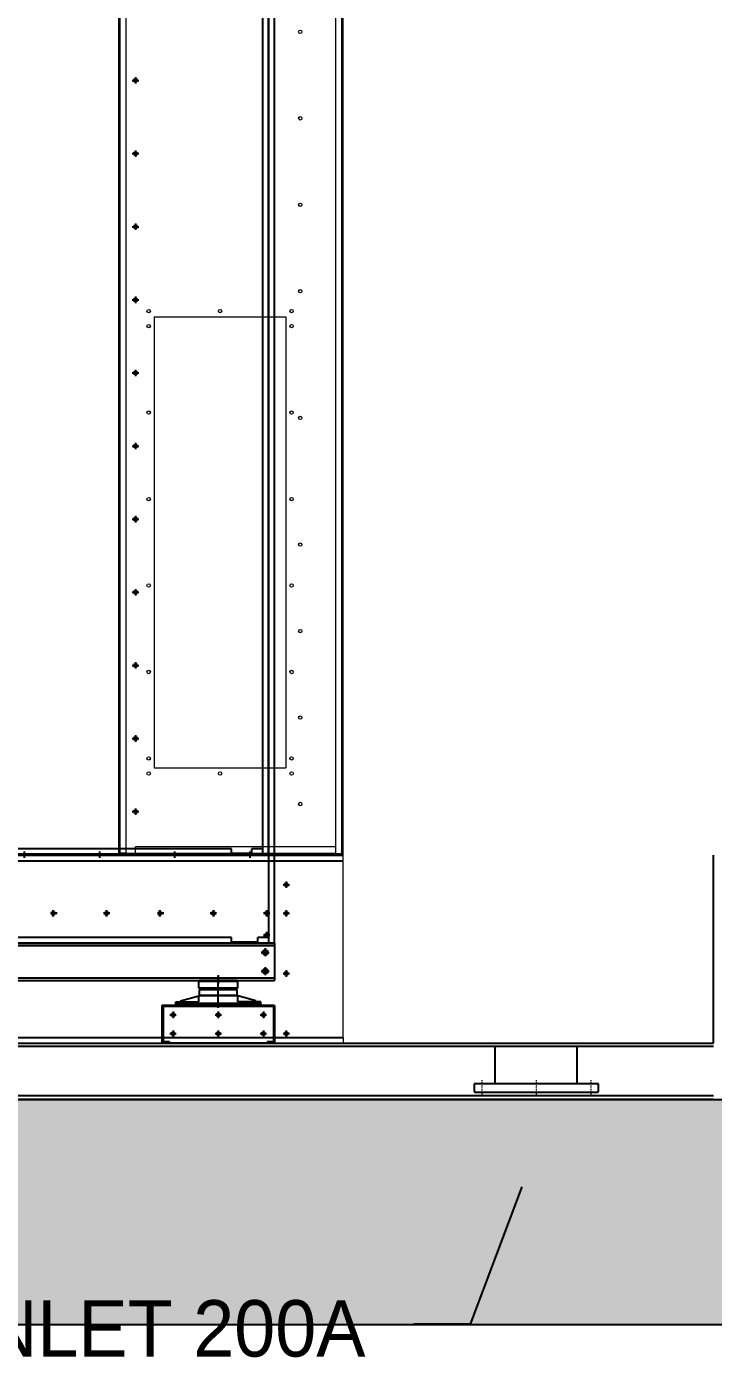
# Model space of a CAD drawing. Header units: millimetres. Extents: x 2773 to 32180, y 2797 to 23592.
# Drawn here: x 14645 to 16472, y 8700 to 12240 of the extents above; entities that cross this region are included whole.
import ezdxf
from ezdxf import colors
from ezdxf.entities.mleader import LeaderData, LeaderLine
from ezdxf.enums import TextEntityAlignment as Align
from ezdxf.math import Vec2, Vec3

# ---------------------------------------------------------------- set-up
doc = ezdxf.new("R2010")
doc.units = ezdxf.units.MM
doc.linetypes.add('CENTER', pattern=[2, 1.25, -0.25, 0.25, -0.25])
doc.linetypes.add('DGN Style 4', pattern=[4.8, 2.4, -1.2, 0, -1.2])
for name, color, linetype in [('center', 1, 'CENTER'), ('SSL', 7, 'Continuous'), ('냉각탑_dim', 1, 'Continuous'), ('냉각탑_text', 3, 'Continuous'), ('냉각탑_찬넬방진', 1, 'Continuous')]:
    doc.layers.add(name, color=color, linetype=linetype)
doc.layers.add('L(c)', color=1, linetype='DGN Style 4', lineweight=5)
doc.styles.get("Standard").update_dxf_attribs({"font": 'arial.ttf'})
doc.styles.add('돋움', font='Dotum.ttf')

# ---------------------------------------------------------------- blocks, each defined once
blk = doc.blocks.new('A$C00E132E5')
for p, q in [((61, 52.6), (61, 71.1)), ((62.5, 72.6), (163.5, 72.6)), ((165, 52.6), (165, 71.1)), ((61, 70.6), (165, 70.6)), ((61, 52.6), (165, 52.6)), ((63, 33.6), (63, 47.6)), ((63.5, 48.1), (162.5, 48.1)), ((77, 48.1), (77, 52.6)), ((97, 48.1), (97, 52.6)), ((129, 48.1), (129, 52.6)), ((149, 48.1), (149, 52.6)), ((163, 33.6), (163, 47.6)), ((0, 16.6), (61, 16.6)), ((0, 6.6), (0, 16.6)), ((0, 11.6), (226, 11.6)), ((0, 6.6), (226, 6.6)), ((13, 18.6), (61, 32.1)), ((13, 18.6), (13, 6.6)), ((61, 32.1), (165, 32.1)), ((61, 16.6), (61, 32.1)), ((63.5, 33.1), (162.5, 33.1)), ((77, 32.1), (77, 33.1)), ((97, 32.1), (97, 33.1)), ((129, 32.1), (129, 33.1)), ((149, 32.1), (149, 33.1)), ((165, 16.6), (165, 32.1)), ((213, 18.6), (165, 32.1)), ((226, 16.6), (165, 16.6)), ((213, 18.6), (213, 6.6)), ((226, 6.6), (226, 16.6))]:
    blk.add_line(p, q)
for centre, radius, start, end in [((62.5, 71.1), 1.5, 90, 180), ((163.5, 71.1), 1.5, 0, 90), ((63.5, 47.6), 0.5, 90, 180), ((162.5, 47.6), 0.5, 0, 90), ((63.5, 33.6), 0.5, 180, 270), ((162.5, 33.6), 0.5, 270, 0)]:
    blk.add_arc(centre, radius, start, end)
at = {"layer": 'center'}
blk.add_line((113, 0), (113, 83.7), dxfattribs=at)
blk = doc.blocks.new('A$C6D98368F')
for p, q in [((0, 266), (2118, 266)), ((0, 266), (0, 166)), ((0, 266), (0, 166)), ((0, 259), (2118, 259)), ((0, 259), (2118, 259)), ((2118, 266), (2118, 166)), ((2118, 266), (2118, 166)), ((0, 173), (2118, 173)), ((0, 173), (2118, 173)), ((0, 166), (2118, 166)), ((0, 166), (2118, 166)), ((0, 100), (0, 0)), ((300, 100), (0, 100)), ((3.2, 96.8), (3.2, 3.2)), ((296.8, 96.8), (3.2, 96.8)), ((296.8, 96.8), (296.8, 3.2)), ((300, 100), (300, 0)), ((909, 100), (909, 0)), ((1209, 100), (909, 100)), ((912.2, 96.8), (912.2, 3.2)), ((1205.8, 96.8), (912.2, 96.8)), ((1205.8, 96.8), (1205.8, 3.2)), ((1209, 100), (1209, 0)), ((1818, 100), (1818, 0)), ((2118, 100), (1818, 100)), ((1821.2, 96.8), (1821.2, 3.2)), ((2114.8, 96.8), (1821.2, 96.8)), ((2114.8, 96.8), (2114.8, 3.2)), ((2118, 100), (2118, 0)), ((20, 3.2), (3.2, 3.2)), ((20, 3.2), (20, 0)), ((280, 3.2), (280, 0)), ((296.8, 3.2), (280, 3.2)), ((929, 3.2), (912.2, 3.2)), ((929, 3.2), (929, 0)), ((1189, 3.2), (1189, 0)), ((1205.8, 3.2), (1189, 3.2)), ((1838, 3.2), (1821.2, 3.2)), ((1838, 3.2), (1838, 0)), ((2098, 3.2), (2098, 0)), ((2114.8, 3.2), (2098, 3.2)), ((20, 0), (0, 0)), ((300, 0), (0, 0)), ((300, 0), (280, 0)), ((929, 0), (909, 0)), ((1209, 0), (909, 0)), ((1209, 0), (1189, 0)), ((1838, 0), (1818, 0)), ((2118, 0), (1818, 0)), ((2118, 0), (2098, 0))]:
    blk.add_line(p, q)
for centre, radius in [((25, 241), 7), ((25, 241), 7), ((25, 241), 7), ((1059, 241), 7), ((1059, 241), 7), ((1059, 241), 7), ((2093, 241), 7), ((2093, 241), 7), ((2093, 241), 7), ((25, 191), 7), ((25, 191), 7), ((1059, 191), 7), ((1059, 191), 7), ((2093, 191), 7), ((2093, 191), 7), ((30, 75), 3), ((150, 75), 3), ((270, 75), 3), ((939, 75), 3), ((1059, 75), 3), ((1179, 75), 3), ((1848, 75), 3), ((1968, 75), 3), ((2088, 75), 3), ((30, 25), 3), ((150, 25), 3), ((270, 25), 3), ((939, 25), 3), ((1059, 25), 3), ((1179, 25), 3), ((1848, 25), 3), ((1968, 25), 3), ((2088, 25), 3)]:
    blk.add_circle(centre, radius)
at = {"layer": 'center'}
for p, q in [((25, 252), (25, 230)), ((1059, 252), (1059, 230)), ((2093, 252), (2093, 230)), ((36, 241), (14, 241)), ((1048, 241), (1070, 241)), ((2082, 241), (2104, 241)), ((36, 191), (14, 191)), ((25, 202), (25, 180)), ((150, 180.2), (150, 157.5)), ((1048, 191), (1070, 191)), ((1059, 202), (1059, 180)), ((1059, 180.2), (1059, 157.5)), ((1968, 180.2), (1968, 157.5)), ((2082, 191), (2104, 191)), ((2093, 202), (2093, 180)), ((21.5, 75), (38.5, 75)), ((30, 83.5), (30, 66.5)), ((141.5, 75), (158.5, 75)), ((150, 83.5), (150, 66.5)), ((261.5, 75), (278.5, 75)), ((270, 83.5), (270, 66.5)), ((930.5, 75), (947.5, 75)), ((939, 83.5), (939, 66.5)), ((1050.5, 75), (1067.5, 75)), ((1059, 83.5), (1059, 66.5)), ((1170.5, 75), (1187.5, 75)), ((1179, 83.5), (1179, 66.5)), ((1839.5, 75), (1856.5, 75)), ((1848, 83.5), (1848, 66.5)), ((1959.5, 75), (1976.5, 75)), ((1968, 83.5), (1968, 66.5)), ((2079.5, 75), (2096.5, 75)), ((2088, 83.5), (2088, 66.5)), ((21.5, 25), (38.5, 25)), ((30, 33.5), (30, 16.5)), ((141.5, 25), (158.5, 25)), ((150, 33.5), (150, 16.5)), ((261.5, 25), (278.5, 25)), ((270, 33.5), (270, 16.5)), ((930.5, 25), (947.5, 25)), ((939, 33.5), (939, 16.5)), ((1050.5, 25), (1067.5, 25)), ((1059, 33.5), (1059, 16.5)), ((1170.5, 25), (1187.5, 25)), ((1179, 33.5), (1179, 16.5)), ((1839.5, 25), (1856.5, 25)), ((1848, 33.5), (1848, 16.5)), ((1959.5, 25), (1976.5, 25)), ((1968, 33.5), (1968, 16.5)), ((2079.5, 25), (2096.5, 25)), ((2088, 33.5), (2088, 16.5))]:
    blk.add_line(p, q, dxfattribs=at)
at = {"xscale": -1}
for p in [(263, 93.4), (1172, 93.4), (2081, 93.4)]:
    blk.add_blockref('A$C00E132E5', p, dxfattribs=at)
blk = doc.blocks.new('A$C1F404FBA')
for p, q in [((9.5, 2586), (9.5, 0)), ((1025.5, 2586), (9.5, 2586)), ((24.5, 2586), (24.5, 0)), ((1010.5, 0), (1010.5, 2586)), ((1025.5, 0), (1025.5, 2586)), ((1010.5, 2571), (24.5, 2571)), ((1025.5, 0), (1025.5, 100)), ((1025.5, 0), (1025.5, 58)), ((910.5, 15), (9.5, 15)), ((910.5, 0), (910.5, 15)), ((980.5, 2), (910.5, 2)), ((1010.5, 15), (980.5, 15)), ((980.5, 0), (980.5, 15)), ((1010.5, 15), (980.5, 15)), ((1025.5, 0), (9.5, 0)), ((129.5, 0), (87.5, 0)), ((173.5, 0), (131.5, 0)), ((1025.5, 0), (983.5, 0))]:
    blk.add_line(p, q)
at = {"color": 7}
for centre in [(196.5, 2565), (396.5, 2565), (596.5, 2565), (796.5, 2565), (996.5, 2565)]:
    blk.add_circle(centre, 4.5, dxfattribs=at)
at = {"color": 1}
blk.add_circle((196.5, 2565), 3, dxfattribs=at)
for centre, radius in [((149.1, 231), 4.5), ((205.1, 222), 4.5), ((205.1, 222), 4.5), ((295.1, 222), 4.5), ((295.1, 222), 4.5), ((205.1, 132), 4.5), ((205.1, 132), 4.5), ((295.1, 132), 4.5), ((295.1, 132), 4.5), ((108.5, 79), 4.5), ((250.5, 79), 4.5), ((294.5, 79), 4.5), ((294.5, 79), 4.5), ((436.5, 79), 4.5), ((436.5, 79), 3), ((578.5, 79), 4.5), ((720.5, 79), 4.5), ((720.5, 79), 3), ((862.5, 79), 4.5), ((1004.5, 79), 4.5), ((250.5, 21), 4.5), ((294.5, 21), 4.5), ((1004.5, 21), 4.5)]:
    blk.add_circle(centre, radius)
at = {"layer": 'center'}
for p, q in [((17, 2553), (0, 2553)), ((17, 2373), (0, 2373)), ((17, 2193), (0, 2193)), ((17, 2013), (0, 2013)), ((17, 1833), (0, 1833)), ((17, 1653), (0, 1653)), ((17, 1473), (0, 1473)), ((17, 1293), (0, 1293)), ((17, 1113), (0, 1113)), ((17, 933), (0, 933)), ((17, 753), (0, 753)), ((17, 573), (0, 573)), ((17, 393), (0, 393)), ((17, 213), (0, 213)), ((159.6, 231), (140.6, 231)), ((149.1, 239.5), (149.1, 222.5)), ((196.6, 222), (213.6, 222)), ((205.1, 230.5), (205.1, 213.5)), ((286.6, 222), (303.6, 222)), ((295.1, 230.5), (295.1, 213.5)), ((196.6, 132), (213.6, 132)), ((205.1, 140.5), (205.1, 123.5)), ((286.6, 132), (303.6, 132)), ((295.1, 140.5), (295.1, 123.5)), ((117, 79), (100, 79)), ((100, 79), (117, 79)), ((108.5, 70.5), (108.5, 87.5)), ((108.5, 87.5), (108.5, 70.5)), ((242, 79), (259, 79)), ((259, 79), (242, 79)), ((250.5, 87.5), (250.5, 70.5)), ((250.5, 70.5), (250.5, 87.5)), ((303, 79), (286, 79)), ((303, 79), (286, 79)), ((286, 79), (303, 79)), ((286, 79), (303, 79)), ((294.5, 70.5), (294.5, 87.5)), ((294.5, 70.5), (294.5, 87.5)), ((294.5, 87.5), (294.5, 70.5)), ((294.5, 87.5), (294.5, 70.5)), ((447, 79), (430, 79)), ((430, 79), (447, 79)), ((436.5, 70.5), (436.5, 87.5)), ((436.5, 87.5), (436.5, 70.5)), ((587, 79), (570, 79)), ((570, 79), (587, 79)), ((578.5, 70.5), (578.5, 87.5)), ((578.5, 87.5), (578.5, 70.5)), ((731, 79), (714, 79)), ((714, 79), (731, 79)), ((720.5, 70.5), (720.5, 87.5)), ((720.5, 87.5), (720.5, 70.5)), ((871, 79), (854, 79)), ((854, 79), (871, 79)), ((862.5, 70.5), (862.5, 87.5)), ((862.5, 87.5), (862.5, 70.5)), ((996, 79), (1013, 79)), ((1013, 79), (996, 79)), ((1004.5, 87.5), (1004.5, 70.5)), ((1004.5, 70.5), (1004.5, 87.5)), ((17, 33), (0, 33)), ((242, 21), (259, 21)), ((259, 21), (242, 21)), ((250.5, 29.5), (250.5, 12.5)), ((250.5, 12.5), (250.5, 29.5)), ((286, 21), (303, 21)), ((286, 21), (303, 21)), ((294.5, 12.5), (294.5, 29.5)), ((294.5, 29.5), (294.5, 12.5)), ((996, 21), (1013, 21)), ((1013, 21), (996, 21)), ((1004.5, 29.5), (1004.5, 12.5)), ((1004.5, 12.5), (1004.5, 29.5))]:
    blk.add_line(p, q, dxfattribs=at)
at = {"layer": 'center', "color": 1}
for p, q in [((188, 2565), (205, 2565)), ((188, 2565), (205, 2565)), ((196.5, 2573.5), (196.5, 2556.5)), ((196.5, 2573.5), (196.5, 2556.5)), ((388, 2565), (405, 2565)), ((396.5, 2573.5), (396.5, 2556.5)), ((588, 2565), (605, 2565)), ((596.5, 2573.5), (596.5, 2556.5)), ((788, 2565), (805, 2565)), ((796.5, 2573.5), (796.5, 2556.5)), ((988, 2565), (1005, 2565)), ((996.5, 2573.5), (996.5, 2556.5)), ((1019.5, 2565), (1036.5, 2565))]:
    blk.add_line(p, q, dxfattribs=at)
blk = doc.blocks.new('A$C598110FA')
for p, q in [((0, 9.5), (0, 2265.5)), ((0, 9.5), (0, 2265.5)), ((1100, 2265.5), (0, 2265.5)), ((15, 9.5), (15, 2265.5)), ((1085, 2250.5), (15, 2250.5)), ((1100, 2265.5), (1058, 2265.5)), ((1085, 9.5), (1085, 2265.5)), ((1085, 9.5), (1085, 2265.5)), ((1100, 9.5), (1100, 2265.5)), ((1100, 9.5), (1100, 2265.5)), ((1100, 9.5), (1100, 2265.5)), ((1100, 9.5), (1100, 2265.5)), ((1100, 9.5), (1100, 2265.5)), ((1100, 9.5), (1100, 2265.5)), ((1100, 39.5), (1100, 9.5)), ((1100, 39.5), (1100, 9.5)), ((1100, 9.5), (0, 9.5)), ((1001, 24.5), (15, 24.5)), ((1001, 9.5), (1001, 24.5)), ((1055, 11.5), (1001, 11.5)), ((1055, 9.5), (1055, 24.5)), ((1085, 24.5), (1055, 24.5)), ((1100, 9.5), (1058, 9.5))]:
    blk.add_line(p, q)
at = {"layer": 'center'}
for p, q in [((50, 2273.5), (50, 2256.5)), ((250, 2273.5), (250, 2256.5)), ((450, 2273.5), (450, 2256.5)), ((650, 2273.5), (650, 2256.5)), ((850, 2273.5), (850, 2256.5)), ((1050, 2273.5), (1050, 2256.5)), ((1050, 2273.5), (1050, 2256.5)), ((50, 17), (50, 0)), ((250, 17), (250, 0)), ((450, 17), (450, 0)), ((650, 17), (650, 0)), ((850, 17), (850, 0)), ((1050, 17), (1050, 0)), ((1050, 17), (1050, 0))]:
    blk.add_line(p, q, dxfattribs=at)
blk = doc.blocks.new('A$C3EF34ACE')
at = {"color": 7, "lineweight": 13}
for p, q in [((0, 2254.3), (0, 1.7)), ((3.4, 2256), (3.4, 830)), ((20, 3.4), (20, 2256)), ((577, 2256), (577, 1.7)), ((593.6, 1.7), (593.6, 2256)), ((597, 1.7), (597, 2254.3)), ((95, 1430), (95, 230)), ((95, 1430), (445, 1430)), ((445, 1430), (445, 230)), ((3.4, 1270), (3.4, 3.4)), ((95, 230), (445, 230)), ((3.4, 3.4), (420, 3.4)), ((22, 3.4), (420, 3.4)), ((22, 0), (575, 0)), ((575, 20), (45, 20)), ((420, 3.4), (575, 3.4))]:
    blk.add_line(p, q, dxfattribs=at)
at = {"color": 7, "lineweight": 13, "ltscale": 0.005667}
for p, q in [((3.4, 2254.3), (0, 2254.3)), ((22, 2252.6), (22, 2256)), ((575, 2252.6), (575, 2256)), ((593.6, 2254.3), (597, 2254.3)), ((3.4, 1.7), (0, 1.7)), ((22, 3.4), (22, 0)), ((575, 3.4), (575, 0)), ((593.6, 1.7), (597, 1.7))]:
    blk.add_line(p, q, dxfattribs=at)
at = {"color": 7, "lineweight": 13, "ltscale": 0.0015}
for p, q in [((2.9, 2256), (2, 2256)), ((595, 2256), (594.1, 2256)), ((2, 0), (2.9, 0)), ((594.1, 0), (595, 0))]:
    blk.add_line(p, q, dxfattribs=at)
at = {"color": 7, "lineweight": 13, "ltscale": 0.002833}
for p, q in [((2, 2254.3), (2, 2256)), ((2.9, 2254.3), (2.9, 2256)), ((594.1, 2256), (594.1, 2254.3)), ((595, 2254.3), (595, 2256)), ((2, 0), (2, 1.7)), ((2.9, 1.7), (2.9, 0)), ((3.4, 3.4), (3.4, 1.7)), ((20, 1.7), (20, 3.4)), ((594.1, 0), (594.1, 1.7)), ((595, 0), (595, 1.7))]:
    blk.add_line(p, q, dxfattribs=at)
at = {"color": 7}
blk.add_line((2, 2256), (595, 2256), dxfattribs=at)
at = {"color": 7, "lineweight": 13, "ltscale": 0.031833}
for p, q in [((2.9, 2256), (22, 2256)), ((575, 2256), (594.1, 2256)), ((22, 0), (2.9, 0)), ((594.1, 0), (575, 0))]:
    blk.add_line(p, q, dxfattribs=at)
at = {"color": 7, "lineweight": 13, "ltscale": 0.027667}
for p, q in [((3.4, 2254.3), (20, 2254.3)), ((577, 2254.3), (593.6, 2254.3)), ((20, 3.4), (3.4, 3.4)), ((20, 1.7), (3.4, 1.7)), ((45, 3.4), (45, 20)), ((593.6, 1.7), (577, 1.7))]:
    blk.add_line(p, q, dxfattribs=at)
at = {"color": 7, "lineweight": 13, "ltscale": 0.003333}
for p, q in [((22, 2254), (20, 2254)), ((22, 2252.6), (20, 2252.6)), ((22, 2256), (22, 2254)), ((577, 2254), (575, 2254)), ((577, 2252.6), (575, 2252.6)), ((20, 2), (22, 2)), ((22, 0), (22, 2)), ((575, 3.4), (577, 3.4)), ((575, 2), (577, 2))]:
    blk.add_line(p, q, dxfattribs=at)
at = {"color": 7, "lineweight": 13, "ltscale": 0.011337}
for p, q in [((22, 2236), (22, 2256)), ((575, 2236), (575, 2256))]:
    blk.add_line(p, q, dxfattribs=at)
at = {"color": 7, "lineweight": 13, "ltscale": 0.283333}
blk.add_line((22, 2236), (575, 2236), dxfattribs=at)
at = {"color": 7, "lineweight": 13, "ltscale": 0.000512635}
for p, q in [((575, 2256), (575, 2255.7)), ((575, 0), (575, 0.3))]:
    blk.add_line(p, q, dxfattribs=at)
at = {"color": 7, "lineweight": 13}
for centre in [(483.2, 2187.8), (483.2, 1957.8), (483.2, 1727.8), (483.2, 1497.8), (80, 1445), (270, 1445), (460, 1445), (80, 1405), (460, 1405), (80, 1175), (460, 1175), (483.2, 1160.8), (80, 945), (460, 945), (483.2, 823.8), (80, 715), (460, 715), (483.2, 593.8), (80, 485), (460, 485), (483.2, 363.8), (80, 255), (460, 255), (80, 215), (270, 215), (460, 215), (483.2, 133.8)]:
    blk.add_circle(centre, 4.5, dxfattribs=at)
for centre in [(44.9, 2058.5), (44.9, 1864), (44.9, 1669.5), (44.9, 1475), (44.9, 1280.5), (44.9, 1086), (44.9, 891.5), (44.9, 697), (44.9, 502.5), (44.9, 308), (44.9, 113.5)]:
    blk.add_circle(centre, 4.5)
at = {"layer": 'center'}
for p, q in [((36.4, 2058.5), (53.4, 2058.5)), ((44.9, 2067), (44.9, 2050)), ((36.4, 1864), (53.4, 1864)), ((44.9, 1872.5), (44.9, 1855.5)), ((36.4, 1669.5), (53.4, 1669.5)), ((44.9, 1678), (44.9, 1661)), ((36.4, 1475), (53.4, 1475)), ((44.9, 1483.5), (44.9, 1466.5)), ((36.4, 1280.5), (53.4, 1280.5)), ((44.9, 1289), (44.9, 1272)), ((36.4, 1086), (53.4, 1086)), ((44.9, 1094.5), (44.9, 1077.5)), ((36.4, 891.5), (53.4, 891.5)), ((44.9, 900), (44.9, 883)), ((36.4, 697), (53.4, 697)), ((44.9, 705.5), (44.9, 688.5)), ((36.4, 502.5), (53.4, 502.5)), ((44.9, 511), (44.9, 494)), ((36.4, 308), (53.4, 308)), ((44.9, 316.5), (44.9, 299.5)), ((36.4, 113.5), (53.4, 113.5)), ((44.9, 122), (44.9, 105))]:
    blk.add_line(p, q, dxfattribs=at)
blk = doc.blocks.new('*U62')
for p, q in [((-11, 165), (-11, -165)), ((9, 165), (-11, 165)), ((11, -163), (11, 163)), ((-11, -165), (9, -165))]:
    blk.add_line(p, q)
for centre, start, end in [((9, 163), 0, 90), ((9, -163), 270, 0)]:
    blk.add_arc(centre, 2, start, end)
blk = doc.blocks.new('A$C9ace8947')
at = {"layer": 'L(c)'}
for p, q in [((0, 310), (42, 310)), ((0, 165), (42, 165)), ((0, 20), (42, 20))]:
    blk.add_line(p, q, dxfattribs=at)
blk.add_blockref('*U62', (21, 165))
blk = doc.blocks.new('13')
at = {"layer": 'SSL'}
for p, q in [((1001214, 352092.9), (1001114, 352092.9)), ((1001214, 351874.9), (1001114, 351874.9))]:
    blk.add_line(p, q, dxfattribs=at)
blk.add_blockref('A$C9ace8947', (1001204, 351818.9), dxfattribs=at)
blk = doc.blocks.new('1')
at = {"color": 7}
for p, q in [((13086.9, 10036.5), (15486.9, 10036.5)), ((13101.9, 10021.5), (15486.9, 10021.5)), ((16471.9, 9536.5), (16471.9, 10036.5)), ((13086.9, 9536.5), (15288.9, 9536.5)), ((13130.9, 9536.5), (16471.9, 9536.5)), ((13151.9, 9551.5), (15486.9, 9551.5))]:
    blk.add_line(p, q, dxfattribs=at)
at = {"lineweight": 5}
for p, q in [((15486.9, 9551.5), (15486.9, 10040.2)), ((15486.9, 9551.5), (15486.9, 9536.5)), ((12061.5, 9386.5), (16471.9, 9386.5))]:
    blk.add_line(p, q, dxfattribs=at)
for p, q in [((15314.9, 9536.5), (15356.9, 9536.5)), ((15788.9, 9536.5), (15830.9, 9536.5))]:
    blk.add_line(p, q)
for centre in [(15335.9, 9957.5), (15335.9, 9881.5), (15335.9, 9721.5)]:
    blk.add_circle(centre, 4.5)
at = {"color": 7}
for centre in [(15034.9, 9611.5), (15034.9, 9611.5), (15154.9, 9611.5), (15154.9, 9611.5), (15274.9, 9611.5), (15274.9, 9611.5), (15034.9, 9561.5), (15034.9, 9561.5), (15154.9, 9561.5), (15154.9, 9561.5), (15274.9, 9561.5), (15274.9, 9561.5), (15335.9, 9561.5)]:
    blk.add_circle(centre, 4.5, dxfattribs=at)
at = {"layer": 'center', "color": 7}
for p, q in [((15327.4, 9957.5), (15344.4, 9957.5)), ((15335.9, 9966), (15335.9, 9949)), ((15327.4, 9881.5), (15344.4, 9881.5)), ((15335.9, 9890), (15335.9, 9873)), ((15327.4, 9721.5), (15344.4, 9721.5)), ((15335.9, 9730), (15335.9, 9713)), ((15026.4, 9611.5), (15043.4, 9611.5)), ((15034.9, 9620), (15034.9, 9603)), ((15146.4, 9611.5), (15163.4, 9611.5)), ((15154.9, 9620), (15154.9, 9603)), ((15266.4, 9611.5), (15283.4, 9611.5)), ((15274.9, 9620), (15274.9, 9603)), ((15026.4, 9561.5), (15043.4, 9561.5)), ((15034.9, 9570), (15034.9, 9553)), ((15146.4, 9561.5), (15163.4, 9561.5)), ((15154.9, 9570), (15154.9, 9553)), ((15266.4, 9561.5), (15283.4, 9561.5)), ((15274.9, 9570), (15274.9, 9553)), ((15327.4, 9561.5), (15344.4, 9561.5)), ((15335.9, 9570), (15335.9, 9553))]:
    blk.add_line(p, q, dxfattribs=at)
at = {"layer": '냉각탑_찬넬방진', "ltscale": 30}
for p, q in [((13161.9, 9528.1), (16471.9, 9528.1)), ((16471.9, 9395.7), (12061.5, 9395.7)), ((16471.9, 9386.5), (13086.9, 9386.5))]:
    blk.add_line(p, q, dxfattribs=at)
for name, p in [('A$C1F404FBA', (14279.4, 9802.5)), ('A$C6D98368F', (13186.9, 9536.5))]:
    blk.add_blockref(name, p)
at = {"color": 7}
for name, p in [('A$C598110FA', (14188.9, 10029)), ('A$C3EF34ACE', (14889.9, 10038.5))]:
    blk.add_blockref(name, p, dxfattribs=at)
at = {"lineweight": 5, "rotation": 270}
blk.add_blockref('13', (-335983, 1010642), dxfattribs=at)

msp = doc.modelspace()

# ---------------------------------------------------------------- hatches: boundary and pattern name
h = msp.add_hatch()
h.set_pattern_fill('AR-CONC', color=4, angle=-90)
h.set_pattern_definition([(320, (-190147.03, 344166.45), (-15.939086, -182.18467), [19.05, -209.55]), (265, (-190147.03, 344166.45), (191.056845, 35.24342), [15.24, -167.64058]), (10.451445, (-190148.36, 344151.27), (175.11775, -146.94125), [16.19001, -178.090245]), (316.1842, (-190096.23, 344166.45), (-42.04233, -271.07904), [28.575, -314.325]), (6.63556, (-190099.74, 344143.86), (247.42612, -237.40413), [24.28502, -267.1356]), (261.18415, (-190096.23, 344166.45), (247.42612, -237.40413), [22.85997, -251.45973]), (291, (-190108.93, 344141.05), (-102.2652, -151.61439), [19.05, -209.55]), (236, (-190108.93, 344141.05), (184.18797, -61.80203), [15.24, -167.64]), (341.451445, (-190117.46, 344128.42), (81.92277, -213.41642), [16.19001, -178.08994]), (307.5, (-190147.034, 344166.455), (84.555039, -3.088603), [0, -165.608, 0, -170.18, 0, -168.275]), (277.5, (-190147.03, 344166.455), (100.180575, -66.819663), [0, -97.028, 0, -161.798, 0, -64.135]), (237.5, (-190147.034, 344223.1), (-5.728744, -135.590595), [0, -63.5, 0, -198.12, 0, -262.89]), (227.5, (-190147.03, 344248.5), (25.42649, -148.12918), [0, -82.55, 0, -131.572, 0, -186.69])])
h.paths.add_polyline_path([(11836.5, 9386.6), (11836.5, 8786.6), (19432.5, 8786.4), (19432.5, 9386.4)])

# ---------------------------------------------------------------- linework, layer by layer
at = {"ltscale": 500, "elevation": 0}
msp.add_lwpolyline([(19432.5, 9386.5), (19432.5, 8786.5), (11836.5, 8786.5), (11836.5, 9386.5)], close=True, dxfattribs=at)

# ---------------------------------------------------------------- block references
msp.add_blockref('1', (0, 0))

# ---------------------------------------------------------------- texts
at = {"layer": '냉각탑_text', "style": '돋움'}
msp.add_text('Water INLET 200A', height=150, dxfattribs=at).set_placement((13899.8, 8777.4, 0), align=Align.MIDDLE_LEFT)

# ---------------------------------------------------------------- leaders
at = {"layer": '냉각탑_dim'}
ml = msp.add_multileader_mtext('Standard', dxfattribs=at)
ml.set_content('')
ml.set_leader_properties(color=256)
ml.build(insert=Vec2(0, 0))
ml.multileader.update_dxf_attribs({"text_right_attachment_type": 6, "dogleg_length": 5, "arrow_head_size": 150, "scale": 30})
ctx = ml.context
ctx.base_point, ctx.scale, ctx.char_height, ctx.arrow_head_size, ctx.landing_gap_size, ctx.plane_origin, ctx.plane_x_axis, ctx.plane_y_axis = Vec3(15674.7, 8788.5), 30, 5.4, 150, 2.7, Vec3(16095.9, 9494), Vec3(-1, 0), Vec3(0, -1)
ctx.right_attachment = 6
notes = []
notes.append((ctx, [(0, (1, 1, 0), (15824.7, 8788.5), (-1, 0), 150, [(0, [(16015.6, 9294)], 0, [])])]))
ctx.mtext, ml.multileader.dxf.content_type = None, 0
for ctx, leaders in notes:
    for number, flags, end, landing, length, lines in leaders:
        leader = LeaderData()
        leader.index, (leader.has_last_leader_line, leader.has_dogleg_vector, leader.attachment_direction) = number, flags
        leader.last_leader_point, leader.dogleg_vector, leader.dogleg_length = Vec3(end), Vec3(landing), length
        for number, points, colour, breaks in lines:
            line = LeaderLine()
            line.index, line.vertices, line.color, line.breaks = number, Vec3.list(points), colors.encode_raw_color(colour), breaks
            leader.lines.append(line)
        ctx.leaders.append(leader)

doc.saveas('drawing.dxf')
